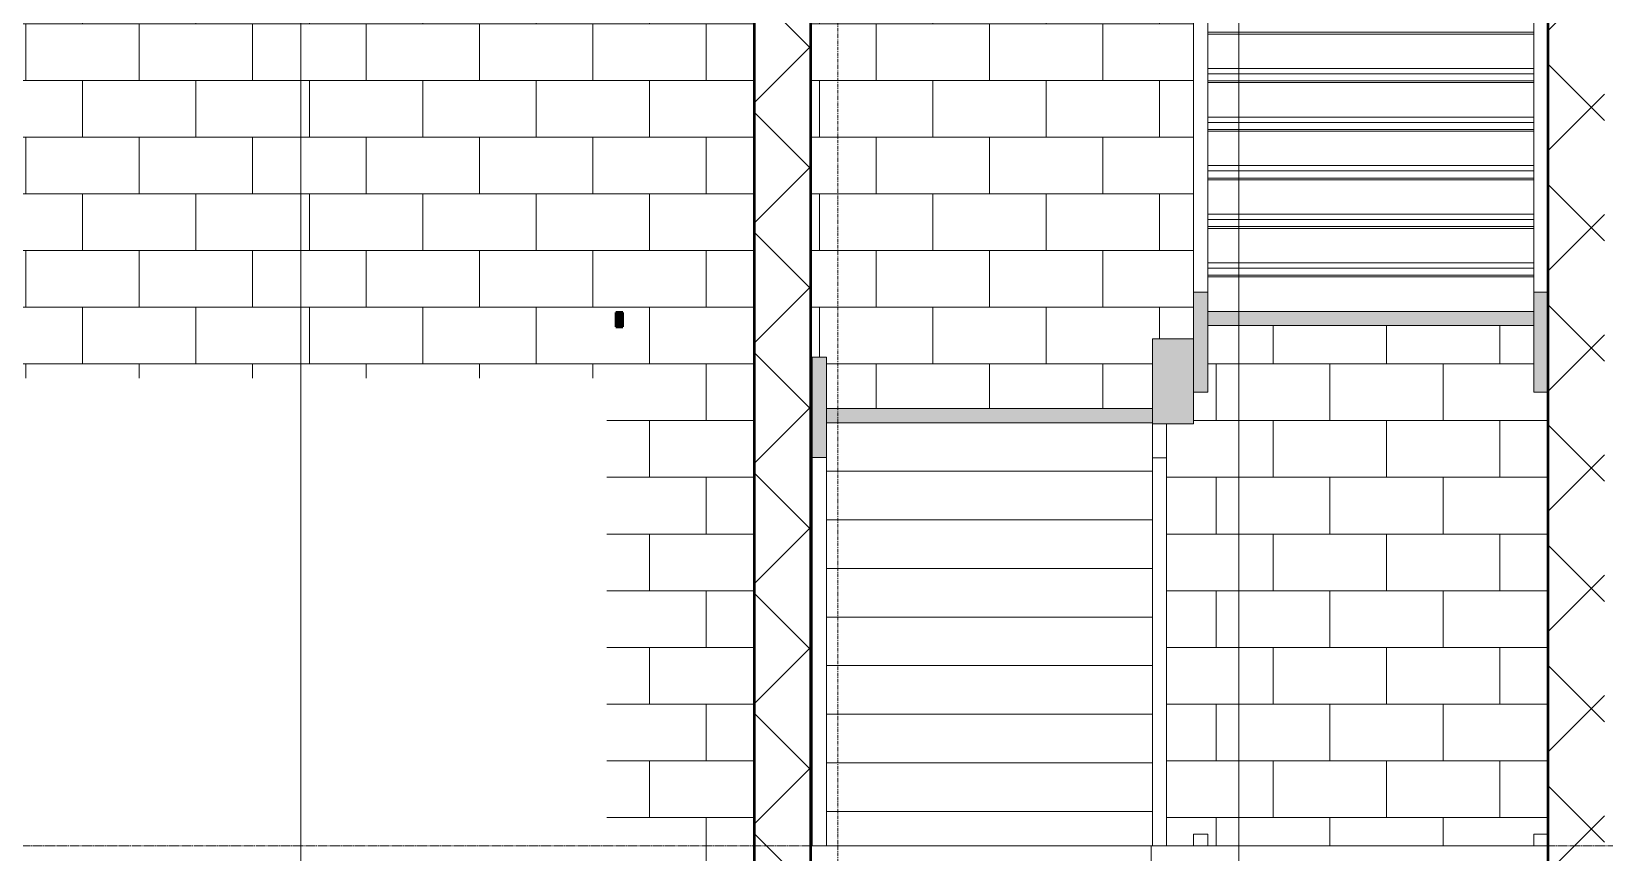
# Model space of a CAD drawing. Header units: inches. Extents: x -4168 to 1833, y -300 to 637.
# Drawn here: x -366.2 to -144.2, y -1 to 114.9 of the extents above; entities that cross this region are included whole.
import ezdxf

# ---------------------------------------------------------------- set-up
doc = ezdxf.new("R2010")
doc.units = ezdxf.units.IN
doc.header["$MEASUREMENT"] = 0
doc.linetypes.add('Aligning Line 1_8_', pattern=[0.25, 0.125, -0.125])
doc.linetypes.add('Grid Line 1_2_', pattern=[0.875, 0.5, -0.125, 0.125, -0.125])
for name, color, linetype, lineweight in [('0-5', 170, 'Continuous', 5), ('A-DOOR-10', 31, 'Continuous', 50), ('A-DOOR-11', 7, 'Continuous', 13), ('A-DOOR-2', 135, 'Continuous', 13), ('A-FLOR-8', 135, 'Continuous', 13), ('A-FLOR-LEVL-1', 51, 'Grid Line 1_2_', 9), ('A-WALL-1', 10, 'Continuous', 50), ('A-WALL-PATT-3', 55, 'Continuous', 9), ('A-WALL-PATT-4', 45, 'Continuous', 9), ('G-ANNO-SYMB', 111, 'Aligning Line 1_8_', 9), ('G-ANNO-SYMB-1', 111, 'Continuous', 9), ('S-GRID-1', 1, 'Grid Line 1_2_', 9), ('S-STRS-1', 55, 'Continuous', 9), ('S-STRS-2', 8, 'Continuous', 5), ('S-STRS-3', 250, 'Continuous', 9)]:
    doc.layers.add(name, color=color, linetype=linetype, lineweight=lineweight)
pattern_1 = [(45, (-10964.796, 146.633), (-8.48528, 8.48528), []), (135, (-10964.796, 146.633), (-8.48528, -8.48528), [])]

# ---------------------------------------------------------------- blocks, each defined once
blk = doc.blocks.new('CTR - 1st Phase -Stairs _ Elevators_rvt-2-BUILDING SECTION - EAST_WEST AT RAMP - LOOKING SOUTH')
at = {"layer": 'A-WALL-PATT-3'}
h = blk.add_hatch(dxfattribs=at)
h.set_pattern_fill('FP_42', color=256, style=0, pattern_type=2)
h.set_pattern_definition([(0, (-11430.989, -148), (0, 8), []), (90, (-11430.989, -148), (-8, 8), [8, -8])])
h.paths.add_polyline_path([(-11434.99, -128), (-11434.99, -88.39), (-11436.22, -88.36), (-11436.37, -88.26), (-11436.42, -88.2), (-11436.42, -87.8), (-11436.25, -87.65), (-11436.07, -87.62), (-11435.86, -87.61), (-11434.99, -87.61), (-11434.99, -68.72), (-11436.99, -68.72), (-11436.99, -62.63), (-11482.99, -62.63), (-11482.99, -66.33), (-11484.99, -66.33), (-11484.99, -69.63), (-11488.99, -69.63), (-11488.99, -128)], flags=0)
h.paths.add_polyline_path([(-11436.07, -88.32), (-11436.09, -88.28), (-11436.07, -88.32)], flags=0)
h.paths.add_polyline_path([(-11435.49, -88.2), (-11435.52, -87.9), (-11435.55, -88), (-11435.51, -88.1)], flags=0)
h.paths.add_polyline_path([(-11536.99, -60.63), (-11490.99, -60.63), (-11490.99, -57.63), (-11484.99, -57.63), (-11484.99, -6), (-11538.99, -6), (-11538.99, -57.63), (-11536.99, -57.63)], flags=0)
h.paths.add_polyline_path([(-11438.99, 0), (-11436.99, 0), (-11436.99, 1.64), (-11434.99, 1.64), (-11434.99, 64.02), (-11436.99, 64.02), (-11436.99, 73.43), (-11482.99, 73.43), (-11482.99, 64.02), (-11484.99, 64.02), (-11484.99, 59.57), (-11488.79, 59.57), (-11488.79, 0), (-11484.99, 0), (-11484.99, 1.64), (-11482.99, 1.64), (-11482.99, 0)], flags=0)
h.paths.add_polyline_path([(-11538.79, 0), (-11538.79, 68.96), (-11536.79, 68.96), (-11536.79, 61.71), (-11490.79, 61.71), (-11490.79, 71.57), (-11484.99, 71.57), (-11484.99, 130), (-11538.99, 130), (-11538.99, 0)], flags=0)
h.paths.add_polyline_path([(-11436.99, 136), (-11436.99, 138.7), (-11434.99, 138.7), (-11434.99, 175.61), (-11436.22, 175.64), (-11436.37, 175.74), (-11436.42, 175.8), (-11436.42, 176.2), (-11436.25, 176.35), (-11436.07, 176.38), (-11435.86, 176.39), (-11434.99, 176.39), (-11434.99, 201.43), (-11436.99, 201.43), (-11436.99, 211), (-11482.99, 211), (-11482.99, 201.43), (-11484.99, 201.43), (-11484.99, 197), (-11488.99, 197), (-11488.99, 136), (-11484.99, 136), (-11484.99, 138.7), (-11482.99, 138.67), (-11482.99, 136)], flags=0)
h.paths.add_polyline_path([(-11436.07, 175.68), (-11436.09, 175.72), (-11436.07, 175.68)], flags=0)
h.paths.add_polyline_path([(-11435.49, 175.8), (-11435.52, 176.1), (-11435.55, 175.99), (-11435.51, 175.9)], flags=0)
h.paths.add_polyline_path([(-11490.99, 199), (-11490.99, 209), (-11484.99, 209), (-11484.99, 262), (-11538.99, 262), (-11538.99, 206.27), (-11536.99, 206.27), (-11536.99, 199), (-11514.54, 199)], flags=0)
h.paths.add_polyline_path([(-11436.99, 268), (-11436.99, 270.46), (-11434.99, 270.46), (-11434.99, 307.61), (-11436.22, 307.64), (-11436.37, 307.74), (-11436.42, 307.8), (-11436.42, 308.2), (-11436.25, 308.35), (-11436.07, 308.38), (-11435.86, 308.39), (-11434.99, 308.39), (-11434.99, 372), (-11426.99, 372), (-11426.99, 373.37), (-11546.99, 373.37), (-11546.99, 372), (-11538.99, 372), (-11538.99, 268), (-11484.99, 268), (-11484.99, 270.46), (-11482.99, 270.46), (-11482.99, 268), (-11451.95, 268)], flags=0)
h.paths.add_polyline_path([(-11436.07, 307.68), (-11436.09, 307.72), (-11436.07, 307.68)], flags=0)
h.paths.add_polyline_path([(-11435.49, 307.8), (-11435.52, 308.1), (-11435.55, 307.99), (-11435.51, 307.9)], flags=0)
h.paths.add_polyline_path([(-11514.54, 408.36), (-11491.69, 408.36), (-11491.69, 414.88), (-11492.95, 414.92), (-11492.95, 415.52), (-11492.61, 416.22), (-11492.61, 417.19), (-11492.35, 417.45), (-11492.35, 436), (-11546.99, 436), (-11546.99, 408.36)], flags=0)
h.paths.add_polyline_path([(-11465.5, 408.36), (-11426.99, 408.36), (-11426.99, 436), (-11464.85, 436), (-11464.8, 417.41), (-11464.58, 417.19), (-11464.57, 416.19), (-11464.24, 415.52), (-11464.24, 414.92), (-11464.32, 414.88), (-11465.5, 414.88), (-11465.5, 412.41)], flags=0)
h = blk.add_hatch(dxfattribs=at)
h.set_pattern_fill('FP_41', color=256, style=0, pattern_type=2)
h.set_pattern_definition([(0, (-11542.989, -12), (0, 8), []), (90, (-11542.989, -12), (-8, 8), [8, -8])])
h.paths.add_polyline_path([(-11770.99, -4), (-11759.79, -4), (-11759.79, 66), (-11567.79, 66), (-11567.79, -4), (-11546.99, -4), (-11546.99, 120), (-11770.99, 120), (-11770.99, 68.55)], flags=0)
h.paths.add_polyline_path([(-11762.07, 73.25), (-11762.07, 75.25), (-11761.07, 75.25), (-11761.07, 73.25)], flags=0)
h.paths.add_polyline_path([(-11566.51, 73.25), (-11566.51, 75.25), (-11565.51, 75.25), (-11565.51, 73.25)], flags=0)
at = {"layer": 'A-WALL-PATT-4'}
h = blk.add_hatch(dxfattribs=at)
h.set_pattern_fill('FP_39', color=256, style=0, pattern_type=2)
h.set_pattern_definition(pattern_1)
h.paths.add_polyline_path([(-11538.99, -140), (-11538.99, 372), (-11546.99, 372), (-11546.99, -140)], flags=0)
h = blk.add_hatch(dxfattribs=at)
h.set_pattern_fill('FP_39', color=256, style=0, pattern_type=2)
h.set_pattern_definition(pattern_1)
h.paths.add_polyline_path([(-11426.99, -140), (-11426.99, -16), (-11434.99, -16), (-11434.99, -140), (-11428.43, -140)], flags=0)
h.paths.add_polyline_path([(-11434.99, -12), (-11426.99, -4), (-11426.99, 372), (-11434.99, 372), (-11434.99, -4)], flags=0)
at = {"layer": 'S-STRS-1'}
blk.add_hatch(color=256, dxfattribs=at).paths.add_polyline_path([(-11434.99, 64.02), (-11434.99, 78.16), (-11436.99, 78.16), (-11436.99, 64.02)], flags=0)
at = {"layer": 'S-STRS-2'}
for points in [[(-11484.99, 64.02), (-11482.99, 64.02), (-11482.99, 78.16), (-11484.99, 78.16), (-11484.99, 68.55)], [(-11436.99, 73.43), (-11436.99, 75.43), (-11482.99, 75.43), (-11482.99, 73.43)], [(-11488.79, 59.57), (-11484.99, 59.57), (-11484.99, 71.57), (-11490.79, 71.57), (-11490.79, 59.57)], [(-11538.79, 54.82), (-11536.79, 54.86), (-11536.79, 68.96), (-11538.79, 68.96), (-11538.79, 54.86)], [(-11514.54, 59.71), (-11490.79, 59.71), (-11490.79, 61.71), (-11536.79, 61.71), (-11536.79, 59.71)]]:
    blk.add_hatch(color=256, dxfattribs=at).paths.add_polyline_path(points, flags=0)
at = {"layer": 'A-FLOR-8'}
for p, q in [((-11538.99, 0), (-11538.79, 0)), ((-11490.99, 0), (-11434.99, 0)), ((-11490.99, 0), (-11490.99, -6))]:
    blk.add_line(p, q, dxfattribs=at)
at = {"layer": 'A-WALL-1'}
for p, q in [((-11546.99, 372), (-11546.99, -140)), ((-11538.99, -140), (-11538.99, 372)), ((-11434.99, 372), (-11434.99, -140))]:
    blk.add_line(p, q, dxfattribs=at)
at = {"layer": 'S-STRS-3'}
for p, q in [((-11484.99, 131.84), (-11484.99, 78.16)), ((-11482.99, 78.16), (-11482.99, 131.84)), ((-11436.99, 131.84), (-11436.99, 78.16)), ((-11436.99, 114.82), (-11482.99, 114.82)), ((-11436.99, 114.57), (-11482.99, 114.57)), ((-11436.99, 114.57), (-11482.99, 114.57)), ((-11482.99, 109.71), (-11436.99, 109.71)), ((-11482.99, 108.96), (-11436.99, 108.96)), ((-11436.99, 107.96), (-11482.99, 107.96)), ((-11436.99, 107.71), (-11482.99, 107.71)), ((-11436.99, 107.71), (-11482.99, 107.71)), ((-11482.99, 102.86), (-11436.99, 102.86)), ((-11482.99, 102.11), (-11436.99, 102.11)), ((-11436.99, 101.11), (-11482.99, 101.11)), ((-11436.99, 100.86), (-11482.99, 100.86)), ((-11436.99, 100.86), (-11482.99, 100.86)), ((-11482.99, 96), (-11436.99, 96)), ((-11482.99, 95.25), (-11436.99, 95.25)), ((-11436.99, 94.25), (-11482.99, 94.25)), ((-11436.99, 94), (-11482.99, 94)), ((-11436.99, 94), (-11482.99, 94)), ((-11482.99, 89.14), (-11436.99, 89.14)), ((-11482.99, 88.39), (-11436.99, 88.39)), ((-11436.99, 87.39), (-11482.99, 87.39)), ((-11436.99, 87.14), (-11482.99, 87.14)), ((-11436.99, 87.14), (-11482.99, 87.14)), ((-11482.99, 82.29), (-11436.99, 82.29)), ((-11482.99, 81.54), (-11436.99, 81.54)), ((-11436.99, 80.54), (-11482.99, 80.54)), ((-11436.99, 80.29), (-11482.99, 80.29)), ((-11436.99, 80.29), (-11482.99, 80.29)), ((-11482.99, 78.16), (-11484.99, 78.16)), ((-11484.99, 78.16), (-11484.99, 64.02)), ((-11482.99, 64.02), (-11482.99, 78.16)), ((-11434.99, 78.16), (-11436.99, 78.16)), ((-11436.99, 78.16), (-11436.99, 64.02)), ((-11434.99, 64.02), (-11434.99, 78.16)), ((-11436.99, 75.43), (-11482.99, 75.43)), ((-11482.99, 75.43), (-11482.99, 73.43)), ((-11482.99, 73.43), (-11436.99, 73.43)), ((-11436.99, 73.43), (-11436.99, 75.43)), ((-11484.99, 71.57), (-11490.79, 71.57)), ((-11490.79, 71.57), (-11490.79, 59.57)), ((-11484.99, 59.57), (-11484.99, 71.57)), ((-11536.79, 68.96), (-11538.79, 68.96)), ((-11538.79, 68.96), (-11538.79, 54.82)), ((-11536.79, 54.82), (-11536.79, 68.96)), ((-11484.99, 64.02), (-11482.99, 64.02)), ((-11436.99, 64.02), (-11434.99, 64.02)), ((-11490.79, 61.71), (-11536.79, 61.71)), ((-11536.79, 61.71), (-11536.79, 59.71)), ((-11490.79, 59.71), (-11490.79, 61.71)), ((-11536.79, 59.71), (-11490.79, 59.71)), ((-11490.79, 59.57), (-11484.99, 59.57)), ((-11490.79, 54.74), (-11490.79, 59.57)), ((-11488.79, 59.57), (-11488.79, 54.74)), ((-11538.79, 54.82), (-11536.79, 54.82)), ((-11538.79, 0), (-11538.79, 54.82)), ((-11536.79, 54.82), (-11536.79, 0)), ((-11490.79, 0), (-11490.79, 54.74)), ((-11488.79, 54.74), (-11490.79, 54.74)), ((-11488.79, 54.74), (-11488.79, 0)), ((-11490.79, 52.86), (-11536.79, 52.86)), ((-11490.79, 46), (-11536.79, 46)), ((-11490.79, 39.14), (-11536.79, 39.14)), ((-11490.79, 32.29), (-11536.79, 32.29)), ((-11490.79, 25.43), (-11536.79, 25.43)), ((-11490.79, 18.57), (-11536.79, 18.57)), ((-11490.79, 11.71), (-11536.79, 11.71)), ((-11490.79, 4.86), (-11536.79, 4.86)), ((-11536.79, 0), (-11538.79, 0)), ((-11490.99, 0), (-11536.79, 0)), ((-11484.99, 1.64), (-11482.99, 1.64)), ((-11484.99, 1.64), (-11484.99, 0)), ((-11482.99, 0), (-11482.99, 1.64)), ((-11436.99, 1.64), (-11434.99, 1.64)), ((-11436.99, 1.64), (-11436.99, 0))]:
    blk.add_line(p, q, dxfattribs=at)
blk = doc.blocks.new('Door-Sectional_Model3502_Comcl_Amarr - one-1908623-BUILDING SECTION - EAST_WEST AT RAMP - LOOKING SOUTH')
at = {"layer": 'A-DOOR-11'}
for points in [[(-11761.07, 73.25), (-11761.07, 75.25), (-11762.07, 75.25), (-11762.07, 73.25)], [(-11565.51, 73.25), (-11565.51, 75.25), (-11566.51, 75.25), (-11566.51, 73.25)]]:
    blk.add_hatch(color=256, dxfattribs=at).paths.add_polyline_path(points, flags=0)
at = {"layer": 'A-DOOR-10'}
for p, q in [((-11762.07, 75.25), (-11762.07, 73.25)), ((-11761.07, 75.25), (-11762.07, 75.25)), ((-11761.07, 73.25), (-11761.07, 75.25)), ((-11566.51, 75.25), (-11566.51, 73.25)), ((-11565.51, 75.25), (-11566.51, 75.25)), ((-11565.51, 73.25), (-11565.51, 75.25)), ((-11762.07, 73.25), (-11761.07, 73.25)), ((-11566.51, 73.25), (-11565.51, 73.25))]:
    blk.add_line(p, q, dxfattribs=at)

msp = doc.modelspace()

# ---------------------------------------------------------------- linework, layer by layer
at = {"layer": 'A-FLOR-LEVL-1'}
msp.add_line((-1101.901, 0), (1674.0755, 0), dxfattribs=at)
at = {"layer": 'G-ANNO-SYMB'}
msp.add_line((1576.5784, 0), (-1178.9656, 0), dxfattribs=at)
at = {"layer": 'G-ANNO-SYMB-1'}
for p, q in [((-195.8026, 579.1806), (-195.8026, -223.4132)), ((-328.1964, 526.9531), (-328.1964, -231.7467))]:
    msp.add_line(p, q, dxfattribs=at)
at = {"layer": 'S-GRID-1'}
msp.add_line((-252.3964, -159.8356), (-252.3964, 470.5), dxfattribs=at)

# ---------------------------------------------------------------- block references
at = {"layer": '0-5'}
msp.add_blockref('CTR - 1st Phase -Stairs _ Elevators_rvt-2-BUILDING SECTION - EAST_WEST AT RAMP - LOOKING SOUTH', (11282.793, 0), dxfattribs=at)
at = {"layer": 'A-DOOR-2'}
msp.add_blockref('Door-Sectional_Model3502_Comcl_Amarr - one-1908623-BUILDING SECTION - EAST_WEST AT RAMP - LOOKING SOUTH', (11282.793, 0), dxfattribs=at)

doc.saveas('drawing.dxf')
